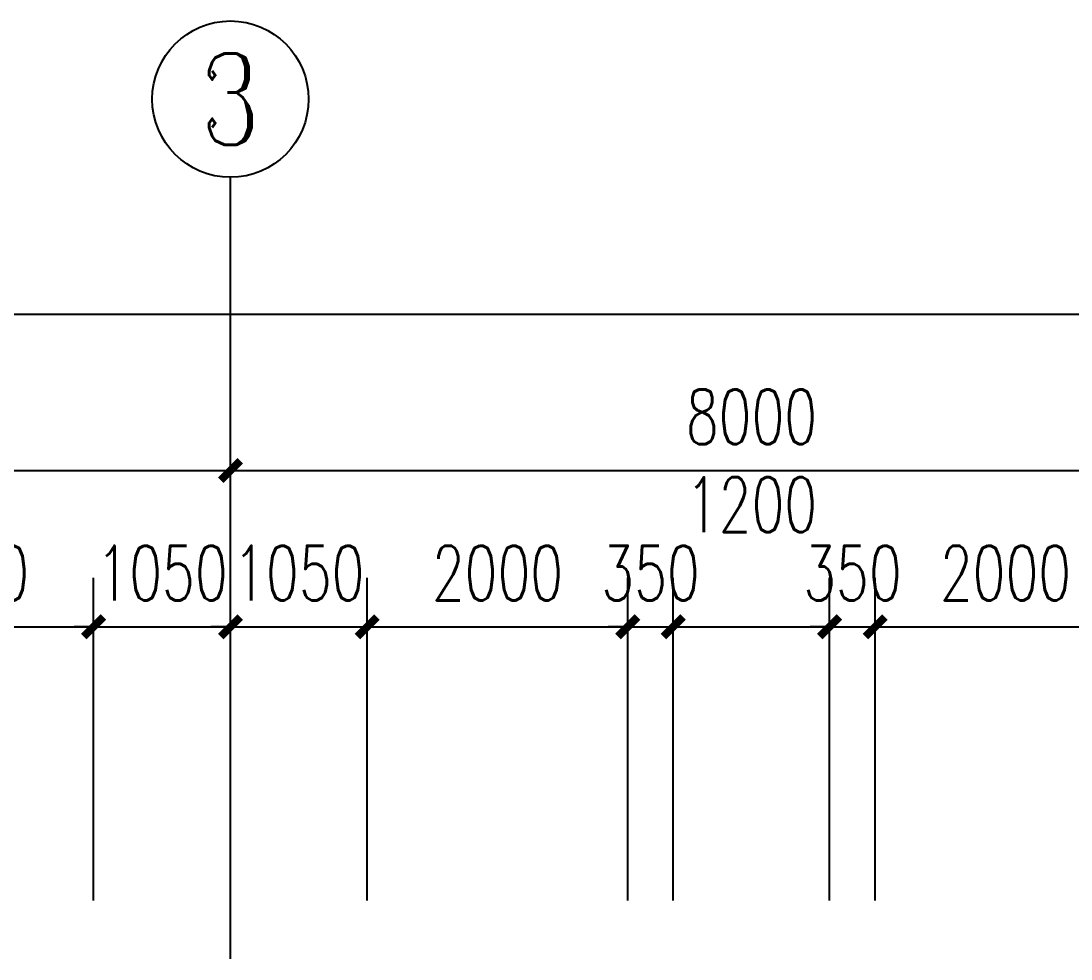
# Model space of a CAD drawing. Extents: x 0 to 2972856, y -1269770 to 0.
# Drawn here: x 2689548 to 2697609, y -1010756 to -1003556 of the extents above; entities that cross this region are included whole.
import ezdxf
from ezdxf.enums import TextEntityAlignment as Align

# ---------------------------------------------------------------- set-up
doc = ezdxf.new("R2010")
doc.units = 0
doc.header["$LTSCALE"] = 1000
doc.header["$PDSIZE"] = 50
doc.layers.add('1-建筑底图', color=8, linetype='Continuous')
doc.layers.add('AXIS_TEXT', color=7, linetype='Continuous')
doc.styles.add('_TCH_AXIS', font='COMPLEX', dxfattribs={"bigfont": 'GBCBIG'})
doc.styles.add('A_DIM_T3', font='SIMPLEX', dxfattribs={"width": 0.7, "bigfont": 'HZ'})
doc.styles.add('COMPLEX', font='COMPLEX')
doc.dimstyles.new('_TCH_ARCH&&150', dxfattribs={"dimtxt": 420, "dimasz": 150, "dimexe": 375, "dimexo": 450, "dimgap": 202.5, "dimtad": 1, "dimdec": 0, "dimzin": 0, "dimdsep": 46, "dimtxsty": 'A_DIM_T3', "dimblk": 'ARCHTICK', "dimcen": 0.09, "dimclrt": 7, "dimazin": 2, "dimtfac": 1, "dimtdec": 0, "dimtix": 1, "dimtmove": 2, "dimatfit": 3, "dimfxl": 150, "dimtolj": 1, "dimtzin": 0, "dimarcsym": 0})

# ---------------------------------------------------------------- blocks, each defined once
blk = doc.blocks.new('_ArchTick')
at = {"color": 0, "linetype": 'ByBlock', "const_width": 0.4}
blk.add_lwpolyline([(-0.5, -0.5), (0.5, 0.5)], dxfattribs=at)
blk = doc.blocks.new('*D221')
at = {"layer": '1-建筑底图', "color": 0, "lineweight": -2, "transparency": 16777216}
for p, q in [((-600, 79650), (-600, 84525)), ((106600, 79650), (106600, 84525)), ((-600, 84150), (106600, 84150))]:
    blk.add_line(p, q, dxfattribs=at)
at = {"layer": 'Defpoints', "color": 0, "transparency": 16777216}
for p in [(106600, 84150), (-600, 79200), (106600, 79200)]:
    blk.add_point(p, dxfattribs=at)
at = {"layer": '1-建筑底图', "color": 0, "lineweight": -2, "transparency": 16777216, "xscale": 150, "yscale": 150, "zscale": 150, "rotation": 180}
blk.add_blockref('_ArchTick', (-600, 84150), dxfattribs=at)
at = {"layer": '1-建筑底图', "color": 0, "lineweight": -2, "transparency": 16777216, "xscale": 150, "yscale": 150, "zscale": 150}
blk.add_blockref('_ArchTick', (106600, 84150), dxfattribs=at)
at = {"layer": '1-建筑底图', "color": 7, "transparency": 16777216, "insert": (53000, 84562.5), "char_height": 420, "attachment_point": 5, "style": 'A_DIM_T3'}
blk.add_mtext('\\A1;107200', dxfattribs=at)
blk = doc.blocks.new('*D224')
at = {"layer": '1-建筑底图', "color": 0, "lineweight": -2, "transparency": 16777216}
for p, q in [((7700, 79650), (7700, 83325)), ((15700, 79650), (15700, 83325)), ((7700, 82950), (15700, 82950))]:
    blk.add_line(p, q, dxfattribs=at)
at = {"layer": 'Defpoints', "color": 0, "transparency": 16777216}
for p in [(15700, 82950), (7700, 79200), (15700, 79200)]:
    blk.add_point(p, dxfattribs=at)
at = {"layer": '1-建筑底图', "color": 0, "lineweight": -2, "transparency": 16777216, "xscale": 150, "yscale": 150, "zscale": 150, "rotation": 180}
blk.add_blockref('_ArchTick', (7700, 82950), dxfattribs=at)
at = {"layer": '1-建筑底图', "color": 0, "lineweight": -2, "transparency": 16777216, "xscale": 150, "yscale": 150, "zscale": 150}
blk.add_blockref('_ArchTick', (15700, 82950), dxfattribs=at)
at = {"layer": '1-建筑底图', "color": 7, "transparency": 16777216, "insert": (11700, 83362.5), "char_height": 420, "attachment_point": 5, "style": 'A_DIM_T3'}
blk.add_mtext('\\A1;8000', dxfattribs=at)
blk = doc.blocks.new('*D225')
at = {"layer": '1-建筑底图', "color": 0, "lineweight": -2, "transparency": 16777216}
for p, q in [((15700, 79650), (15700, 83325)), ((23700, 79650), (23700, 83325)), ((15700, 82950), (23700, 82950))]:
    blk.add_line(p, q, dxfattribs=at)
at = {"layer": 'Defpoints', "color": 0, "transparency": 16777216}
for p in [(23700, 82950), (15700, 79200), (23700, 79200)]:
    blk.add_point(p, dxfattribs=at)
at = {"layer": '1-建筑底图', "color": 0, "lineweight": -2, "transparency": 16777216, "xscale": 150, "yscale": 150, "zscale": 150, "rotation": 180}
blk.add_blockref('_ArchTick', (15700, 82950), dxfattribs=at)
at = {"layer": '1-建筑底图', "color": 0, "lineweight": -2, "transparency": 16777216, "xscale": 150, "yscale": 150, "zscale": 150}
blk.add_blockref('_ArchTick', (23700, 82950), dxfattribs=at)
at = {"layer": '1-建筑底图', "color": 7, "transparency": 16777216, "insert": (19700, 83362.5), "char_height": 420, "attachment_point": 5, "style": 'A_DIM_T3'}
blk.add_mtext('\\A1;8000', dxfattribs=at)
blk = doc.blocks.new('*D332')
at = {"layer": '1-建筑底图', "color": 0, "lineweight": -2, "transparency": 16777216}
for p, q in [((20650, 79650), (20650, 82125)), ((22650, 79650), (22650, 82125)), ((20650, 81750), (22650, 81750))]:
    blk.add_line(p, q, dxfattribs=at)
at = {"layer": 'Defpoints', "color": 0, "transparency": 16777216}
for p in [(22650, 81750), (20650, 79200), (22650, 79200)]:
    blk.add_point(p, dxfattribs=at)
at = {"layer": '1-建筑底图', "color": 0, "lineweight": -2, "transparency": 16777216, "xscale": 150, "yscale": 150, "zscale": 150, "rotation": 180}
blk.add_blockref('_ArchTick', (20650, 81750), dxfattribs=at)
at = {"layer": '1-建筑底图', "color": 0, "lineweight": -2, "transparency": 16777216, "xscale": 150, "yscale": 150, "zscale": 150}
blk.add_blockref('_ArchTick', (22650, 81750), dxfattribs=at)
at = {"layer": '1-建筑底图', "color": 7, "transparency": 16777216, "insert": (21650, 82162.5), "char_height": 420, "attachment_point": 5, "style": 'A_DIM_T3'}
blk.add_mtext('\\A1;2000', dxfattribs=at)
blk = doc.blocks.new('*D333')
at = {"layer": '1-建筑底图', "color": 0, "lineweight": -2, "transparency": 16777216}
for p, q in [((20300, 79650), (20300, 82125)), ((20650, 79650), (20650, 82125)), ((20300, 81750), (20150, 81750)), ((20300, 81750), (20650, 81750)), ((20650, 81750), (20800, 81750))]:
    blk.add_line(p, q, dxfattribs=at)
at = {"layer": 'Defpoints', "color": 0, "transparency": 16777216}
for p in [(20650, 81750), (20300, 79200), (20650, 79200)]:
    blk.add_point(p, dxfattribs=at)
at = {"layer": '1-建筑底图', "color": 0, "lineweight": -2, "transparency": 16777216, "xscale": 150, "yscale": 150, "zscale": 150}
blk.add_blockref('_ArchTick', (20300, 81750), dxfattribs=at)
at = {"layer": '1-建筑底图', "color": 0, "lineweight": -2, "transparency": 16777216, "xscale": 150, "yscale": 150, "zscale": 150, "rotation": 180}
blk.add_blockref('_ArchTick', (20650, 81750), dxfattribs=at)
at = {"layer": '1-建筑底图', "color": 7, "transparency": 16777216, "insert": (20475, 82162.5), "char_height": 420, "attachment_point": 5, "style": 'A_DIM_T3'}
blk.add_mtext('\\A1;350', dxfattribs=at)
blk = doc.blocks.new('*D334')
at = {"layer": '1-建筑底图', "color": 0, "lineweight": -2, "transparency": 16777216}
for p, q in [((19100, 79650), (19100, 82125)), ((20300, 79650), (20300, 82125)), ((19100, 81750), (20300, 81750))]:
    blk.add_line(p, q, dxfattribs=at)
at = {"layer": 'Defpoints', "color": 0, "transparency": 16777216}
for p in [(20300, 81750), (19100, 79200), (20300, 79200)]:
    blk.add_point(p, dxfattribs=at)
at = {"layer": '1-建筑底图', "color": 0, "lineweight": -2, "transparency": 16777216, "xscale": 150, "yscale": 150, "zscale": 150, "rotation": 180}
blk.add_blockref('_ArchTick', (19100, 81750), dxfattribs=at)
at = {"layer": '1-建筑底图', "color": 0, "lineweight": -2, "transparency": 16777216, "xscale": 150, "yscale": 150, "zscale": 150}
blk.add_blockref('_ArchTick', (20300, 81750), dxfattribs=at)
at = {"layer": '1-建筑底图', "color": 7, "transparency": 16777216, "insert": (19700, 82687.5), "char_height": 420, "attachment_point": 5, "style": 'A_DIM_T3'}
blk.add_mtext('\\A1;1200', dxfattribs=at)
blk = doc.blocks.new('*D335')
at = {"layer": '1-建筑底图', "color": 0, "lineweight": -2, "transparency": 16777216}
for p, q in [((18750, 79650), (18750, 82125)), ((19100, 79650), (19100, 82125)), ((18750, 81750), (18600, 81750)), ((18750, 81750), (19100, 81750)), ((19100, 81750), (19250, 81750))]:
    blk.add_line(p, q, dxfattribs=at)
at = {"layer": 'Defpoints', "color": 0, "transparency": 16777216}
for p in [(19100, 81750), (18750, 79200), (19100, 79200)]:
    blk.add_point(p, dxfattribs=at)
at = {"layer": '1-建筑底图', "color": 0, "lineweight": -2, "transparency": 16777216, "xscale": 150, "yscale": 150, "zscale": 150}
blk.add_blockref('_ArchTick', (18750, 81750), dxfattribs=at)
at = {"layer": '1-建筑底图', "color": 0, "lineweight": -2, "transparency": 16777216, "xscale": 150, "yscale": 150, "zscale": 150, "rotation": 180}
blk.add_blockref('_ArchTick', (19100, 81750), dxfattribs=at)
at = {"layer": '1-建筑底图', "color": 7, "transparency": 16777216, "insert": (18925, 82162.5), "char_height": 420, "attachment_point": 5, "style": 'A_DIM_T3'}
blk.add_mtext('\\A1;350', dxfattribs=at)
blk = doc.blocks.new('*D336')
at = {"layer": '1-建筑底图', "color": 0, "lineweight": -2, "transparency": 16777216}
for p, q in [((16750, 79650), (16750, 82125)), ((18750, 79650), (18750, 82125)), ((16750, 81750), (18750, 81750))]:
    blk.add_line(p, q, dxfattribs=at)
at = {"layer": 'Defpoints', "color": 0, "transparency": 16777216}
for p in [(18750, 81750), (16750, 79200), (18750, 79200)]:
    blk.add_point(p, dxfattribs=at)
at = {"layer": '1-建筑底图', "color": 0, "lineweight": -2, "transparency": 16777216, "xscale": 150, "yscale": 150, "zscale": 150, "rotation": 180}
blk.add_blockref('_ArchTick', (16750, 81750), dxfattribs=at)
at = {"layer": '1-建筑底图', "color": 0, "lineweight": -2, "transparency": 16777216, "xscale": 150, "yscale": 150, "zscale": 150}
blk.add_blockref('_ArchTick', (18750, 81750), dxfattribs=at)
at = {"layer": '1-建筑底图', "color": 7, "transparency": 16777216, "insert": (17750, 82162.5), "char_height": 420, "attachment_point": 5, "style": 'A_DIM_T3'}
blk.add_mtext('\\A1;2000', dxfattribs=at)
blk = doc.blocks.new('*D337')
at = {"layer": '1-建筑底图', "color": 0, "lineweight": -2, "transparency": 16777216}
for p, q in [((15700, 79650), (15700, 82125)), ((16750, 79650), (16750, 82125)), ((15700, 81750), (15550, 81750)), ((15700, 81750), (16750, 81750)), ((16750, 81750), (16900, 81750))]:
    blk.add_line(p, q, dxfattribs=at)
at = {"layer": 'Defpoints', "color": 0, "transparency": 16777216}
for p in [(16750, 81750), (15700, 79200), (16750, 79200)]:
    blk.add_point(p, dxfattribs=at)
at = {"layer": '1-建筑底图', "color": 0, "lineweight": -2, "transparency": 16777216, "xscale": 150, "yscale": 150, "zscale": 150}
blk.add_blockref('_ArchTick', (15700, 81750), dxfattribs=at)
at = {"layer": '1-建筑底图', "color": 0, "lineweight": -2, "transparency": 16777216, "xscale": 150, "yscale": 150, "zscale": 150, "rotation": 180}
blk.add_blockref('_ArchTick', (16750, 81750), dxfattribs=at)
at = {"layer": '1-建筑底图', "color": 7, "transparency": 16777216, "insert": (16225, 82162.5), "char_height": 420, "attachment_point": 5, "style": 'A_DIM_T3'}
blk.add_mtext('\\A1;1050', dxfattribs=at)
blk = doc.blocks.new('*D338')
at = {"layer": '1-建筑底图', "color": 0, "lineweight": -2, "transparency": 16777216}
for p, q in [((14650, 79650), (14650, 82125)), ((15700, 79650), (15700, 82125)), ((14650, 81750), (14500, 81750)), ((14650, 81750), (15700, 81750)), ((15700, 81750), (15850, 81750))]:
    blk.add_line(p, q, dxfattribs=at)
at = {"layer": 'Defpoints', "color": 0, "transparency": 16777216}
for p in [(15700, 81750), (14650, 79200), (15700, 79200)]:
    blk.add_point(p, dxfattribs=at)
at = {"layer": '1-建筑底图', "color": 0, "lineweight": -2, "transparency": 16777216, "xscale": 150, "yscale": 150, "zscale": 150}
blk.add_blockref('_ArchTick', (14650, 81750), dxfattribs=at)
at = {"layer": '1-建筑底图', "color": 0, "lineweight": -2, "transparency": 16777216, "xscale": 150, "yscale": 150, "zscale": 150, "rotation": 180}
blk.add_blockref('_ArchTick', (15700, 81750), dxfattribs=at)
at = {"layer": '1-建筑底图', "color": 7, "transparency": 16777216, "insert": (15175, 82162.5), "char_height": 420, "attachment_point": 5, "style": 'A_DIM_T3'}
blk.add_mtext('\\A1;1050', dxfattribs=at)
blk = doc.blocks.new('*D339')
at = {"layer": '1-建筑底图', "color": 0, "lineweight": -2, "transparency": 16777216}
for p, q in [((12650, 79650), (12650, 82125)), ((14650, 79650), (14650, 82125)), ((12650, 81750), (14650, 81750))]:
    blk.add_line(p, q, dxfattribs=at)
at = {"layer": 'Defpoints', "color": 0, "transparency": 16777216}
for p in [(14650, 81750), (12650, 79200), (14650, 79200)]:
    blk.add_point(p, dxfattribs=at)
at = {"layer": '1-建筑底图', "color": 0, "lineweight": -2, "transparency": 16777216, "xscale": 150, "yscale": 150, "zscale": 150, "rotation": 180}
blk.add_blockref('_ArchTick', (12650, 81750), dxfattribs=at)
at = {"layer": '1-建筑底图', "color": 0, "lineweight": -2, "transparency": 16777216, "xscale": 150, "yscale": 150, "zscale": 150}
blk.add_blockref('_ArchTick', (14650, 81750), dxfattribs=at)
at = {"layer": '1-建筑底图', "color": 7, "transparency": 16777216, "insert": (13650, 82162.5), "char_height": 420, "attachment_point": 5, "style": 'A_DIM_T3'}
blk.add_mtext('\\A1;2000', dxfattribs=at)
blk = doc.blocks.new('*D836')
at = {"layer": '1-建筑底图', "color": 0, "lineweight": -2, "transparency": 16777216}
for p, q in [((-600, 79650), (-600, 84525)), ((106600, 79650), (106600, 84525)), ((-600, 84150), (106600, 84150))]:
    blk.add_line(p, q, dxfattribs=at)
at = {"layer": 'Defpoints', "color": 0, "transparency": 16777216}
for p in [(106600, 84150), (-600, 79200), (106600, 79200)]:
    blk.add_point(p, dxfattribs=at)
at = {"layer": '1-建筑底图', "color": 0, "lineweight": -2, "transparency": 16777216, "xscale": 150, "yscale": 150, "zscale": 150, "rotation": 180}
blk.add_blockref('_ArchTick', (-600, 84150), dxfattribs=at)
at = {"layer": '1-建筑底图', "color": 0, "lineweight": -2, "transparency": 16777216, "xscale": 150, "yscale": 150, "zscale": 150}
blk.add_blockref('_ArchTick', (106600, 84150), dxfattribs=at)
at = {"layer": '1-建筑底图', "color": 7, "transparency": 16777216, "insert": (53000, 84562.5), "char_height": 420, "attachment_point": 5, "style": 'A_DIM_T3'}
blk.add_mtext('\\A1;107200', dxfattribs=at)
blk = doc.blocks.new('*D839')
at = {"layer": '1-建筑底图', "color": 0, "lineweight": -2, "transparency": 16777216}
for p, q in [((7700, 79650), (7700, 83325)), ((15700, 79650), (15700, 83325)), ((7700, 82950), (15700, 82950))]:
    blk.add_line(p, q, dxfattribs=at)
at = {"layer": 'Defpoints', "color": 0, "transparency": 16777216}
for p in [(15700, 82950), (7700, 79200), (15700, 79200)]:
    blk.add_point(p, dxfattribs=at)
at = {"layer": '1-建筑底图', "color": 0, "lineweight": -2, "transparency": 16777216, "xscale": 150, "yscale": 150, "zscale": 150, "rotation": 180}
blk.add_blockref('_ArchTick', (7700, 82950), dxfattribs=at)
at = {"layer": '1-建筑底图', "color": 0, "lineweight": -2, "transparency": 16777216, "xscale": 150, "yscale": 150, "zscale": 150}
blk.add_blockref('_ArchTick', (15700, 82950), dxfattribs=at)
at = {"layer": '1-建筑底图', "color": 7, "transparency": 16777216, "insert": (11700, 83362.5), "char_height": 420, "attachment_point": 5, "style": 'A_DIM_T3'}
blk.add_mtext('\\A1;8000', dxfattribs=at)
blk = doc.blocks.new('*D840')
at = {"layer": '1-建筑底图', "color": 0, "lineweight": -2, "transparency": 16777216}
for p, q in [((15700, 79650), (15700, 83325)), ((23700, 79650), (23700, 83325)), ((15700, 82950), (23700, 82950))]:
    blk.add_line(p, q, dxfattribs=at)
at = {"layer": 'Defpoints', "color": 0, "transparency": 16777216}
for p in [(23700, 82950), (15700, 79200), (23700, 79200)]:
    blk.add_point(p, dxfattribs=at)
at = {"layer": '1-建筑底图', "color": 0, "lineweight": -2, "transparency": 16777216, "xscale": 150, "yscale": 150, "zscale": 150, "rotation": 180}
blk.add_blockref('_ArchTick', (15700, 82950), dxfattribs=at)
at = {"layer": '1-建筑底图', "color": 0, "lineweight": -2, "transparency": 16777216, "xscale": 150, "yscale": 150, "zscale": 150}
blk.add_blockref('_ArchTick', (23700, 82950), dxfattribs=at)
at = {"layer": '1-建筑底图', "color": 7, "transparency": 16777216, "insert": (19700, 83362.5), "char_height": 420, "attachment_point": 5, "style": 'A_DIM_T3'}
blk.add_mtext('\\A1;8000', dxfattribs=at)
blk = doc.blocks.new('*D947')
at = {"layer": '1-建筑底图', "color": 0, "lineweight": -2, "transparency": 16777216}
for p, q in [((20650, 79650), (20650, 82125)), ((22650, 79650), (22650, 82125)), ((20650, 81750), (22650, 81750))]:
    blk.add_line(p, q, dxfattribs=at)
at = {"layer": 'Defpoints', "color": 0, "transparency": 16777216}
for p in [(22650, 81750), (20650, 79200), (22650, 79200)]:
    blk.add_point(p, dxfattribs=at)
at = {"layer": '1-建筑底图', "color": 0, "lineweight": -2, "transparency": 16777216, "xscale": 150, "yscale": 150, "zscale": 150, "rotation": 180}
blk.add_blockref('_ArchTick', (20650, 81750), dxfattribs=at)
at = {"layer": '1-建筑底图', "color": 0, "lineweight": -2, "transparency": 16777216, "xscale": 150, "yscale": 150, "zscale": 150}
blk.add_blockref('_ArchTick', (22650, 81750), dxfattribs=at)
at = {"layer": '1-建筑底图', "color": 7, "transparency": 16777216, "insert": (21650, 82162.5), "char_height": 420, "attachment_point": 5, "style": 'A_DIM_T3'}
blk.add_mtext('\\A1;2000', dxfattribs=at)
blk = doc.blocks.new('*D948')
at = {"layer": '1-建筑底图', "color": 0, "lineweight": -2, "transparency": 16777216}
for p, q in [((20300, 79650), (20300, 82125)), ((20650, 79650), (20650, 82125)), ((20300, 81750), (20150, 81750)), ((20300, 81750), (20650, 81750)), ((20650, 81750), (20800, 81750))]:
    blk.add_line(p, q, dxfattribs=at)
at = {"layer": 'Defpoints', "color": 0, "transparency": 16777216}
for p in [(20650, 81750), (20300, 79200), (20650, 79200)]:
    blk.add_point(p, dxfattribs=at)
at = {"layer": '1-建筑底图', "color": 0, "lineweight": -2, "transparency": 16777216, "xscale": 150, "yscale": 150, "zscale": 150}
blk.add_blockref('_ArchTick', (20300, 81750), dxfattribs=at)
at = {"layer": '1-建筑底图', "color": 0, "lineweight": -2, "transparency": 16777216, "xscale": 150, "yscale": 150, "zscale": 150, "rotation": 180}
blk.add_blockref('_ArchTick', (20650, 81750), dxfattribs=at)
at = {"layer": '1-建筑底图', "color": 7, "transparency": 16777216, "insert": (20475, 82162.5), "char_height": 420, "attachment_point": 5, "style": 'A_DIM_T3'}
blk.add_mtext('\\A1;350', dxfattribs=at)
blk = doc.blocks.new('*D949')
at = {"layer": '1-建筑底图', "color": 0, "lineweight": -2, "transparency": 16777216}
for p, q in [((19100, 79650), (19100, 82125)), ((20300, 79650), (20300, 82125)), ((19100, 81750), (20300, 81750))]:
    blk.add_line(p, q, dxfattribs=at)
at = {"layer": 'Defpoints', "color": 0, "transparency": 16777216}
for p in [(20300, 81750), (19100, 79200), (20300, 79200)]:
    blk.add_point(p, dxfattribs=at)
at = {"layer": '1-建筑底图', "color": 0, "lineweight": -2, "transparency": 16777216, "xscale": 150, "yscale": 150, "zscale": 150, "rotation": 180}
blk.add_blockref('_ArchTick', (19100, 81750), dxfattribs=at)
at = {"layer": '1-建筑底图', "color": 0, "lineweight": -2, "transparency": 16777216, "xscale": 150, "yscale": 150, "zscale": 150}
blk.add_blockref('_ArchTick', (20300, 81750), dxfattribs=at)
at = {"layer": '1-建筑底图', "color": 7, "transparency": 16777216, "insert": (19700, 82687.5), "char_height": 420, "attachment_point": 5, "style": 'A_DIM_T3'}
blk.add_mtext('\\A1;1200', dxfattribs=at)
blk = doc.blocks.new('*D950')
at = {"layer": '1-建筑底图', "color": 0, "lineweight": -2, "transparency": 16777216}
for p, q in [((18750, 79650), (18750, 82125)), ((19100, 79650), (19100, 82125)), ((18750, 81750), (18600, 81750)), ((18750, 81750), (19100, 81750)), ((19100, 81750), (19250, 81750))]:
    blk.add_line(p, q, dxfattribs=at)
at = {"layer": 'Defpoints', "color": 0, "transparency": 16777216}
for p in [(19100, 81750), (18750, 79200), (19100, 79200)]:
    blk.add_point(p, dxfattribs=at)
at = {"layer": '1-建筑底图', "color": 0, "lineweight": -2, "transparency": 16777216, "xscale": 150, "yscale": 150, "zscale": 150}
blk.add_blockref('_ArchTick', (18750, 81750), dxfattribs=at)
at = {"layer": '1-建筑底图', "color": 0, "lineweight": -2, "transparency": 16777216, "xscale": 150, "yscale": 150, "zscale": 150, "rotation": 180}
blk.add_blockref('_ArchTick', (19100, 81750), dxfattribs=at)
at = {"layer": '1-建筑底图', "color": 7, "transparency": 16777216, "insert": (18925, 82162.5), "char_height": 420, "attachment_point": 5, "style": 'A_DIM_T3'}
blk.add_mtext('\\A1;350', dxfattribs=at)
blk = doc.blocks.new('*D951')
at = {"layer": '1-建筑底图', "color": 0, "lineweight": -2, "transparency": 16777216}
for p, q in [((16750, 79650), (16750, 82125)), ((18750, 79650), (18750, 82125)), ((16750, 81750), (18750, 81750))]:
    blk.add_line(p, q, dxfattribs=at)
at = {"layer": 'Defpoints', "color": 0, "transparency": 16777216}
for p in [(18750, 81750), (16750, 79200), (18750, 79200)]:
    blk.add_point(p, dxfattribs=at)
at = {"layer": '1-建筑底图', "color": 0, "lineweight": -2, "transparency": 16777216, "xscale": 150, "yscale": 150, "zscale": 150, "rotation": 180}
blk.add_blockref('_ArchTick', (16750, 81750), dxfattribs=at)
at = {"layer": '1-建筑底图', "color": 0, "lineweight": -2, "transparency": 16777216, "xscale": 150, "yscale": 150, "zscale": 150}
blk.add_blockref('_ArchTick', (18750, 81750), dxfattribs=at)
at = {"layer": '1-建筑底图', "color": 7, "transparency": 16777216, "insert": (17750, 82162.5), "char_height": 420, "attachment_point": 5, "style": 'A_DIM_T3'}
blk.add_mtext('\\A1;2000', dxfattribs=at)
blk = doc.blocks.new('*D952')
at = {"layer": '1-建筑底图', "color": 0, "lineweight": -2, "transparency": 16777216}
for p, q in [((15700, 79650), (15700, 82125)), ((16750, 79650), (16750, 82125)), ((15700, 81750), (15550, 81750)), ((15700, 81750), (16750, 81750)), ((16750, 81750), (16900, 81750))]:
    blk.add_line(p, q, dxfattribs=at)
at = {"layer": 'Defpoints', "color": 0, "transparency": 16777216}
for p in [(16750, 81750), (15700, 79200), (16750, 79200)]:
    blk.add_point(p, dxfattribs=at)
at = {"layer": '1-建筑底图', "color": 0, "lineweight": -2, "transparency": 16777216, "xscale": 150, "yscale": 150, "zscale": 150}
blk.add_blockref('_ArchTick', (15700, 81750), dxfattribs=at)
at = {"layer": '1-建筑底图', "color": 0, "lineweight": -2, "transparency": 16777216, "xscale": 150, "yscale": 150, "zscale": 150, "rotation": 180}
blk.add_blockref('_ArchTick', (16750, 81750), dxfattribs=at)
at = {"layer": '1-建筑底图', "color": 7, "transparency": 16777216, "insert": (16225, 82162.5), "char_height": 420, "attachment_point": 5, "style": 'A_DIM_T3'}
blk.add_mtext('\\A1;1050', dxfattribs=at)
blk = doc.blocks.new('*D953')
at = {"layer": '1-建筑底图', "color": 0, "lineweight": -2, "transparency": 16777216}
for p, q in [((14650, 79650), (14650, 82125)), ((15700, 79650), (15700, 82125)), ((14650, 81750), (14500, 81750)), ((14650, 81750), (15700, 81750)), ((15700, 81750), (15850, 81750))]:
    blk.add_line(p, q, dxfattribs=at)
at = {"layer": 'Defpoints', "color": 0, "transparency": 16777216}
for p in [(15700, 81750), (14650, 79200), (15700, 79200)]:
    blk.add_point(p, dxfattribs=at)
at = {"layer": '1-建筑底图', "color": 0, "lineweight": -2, "transparency": 16777216, "xscale": 150, "yscale": 150, "zscale": 150}
blk.add_blockref('_ArchTick', (14650, 81750), dxfattribs=at)
at = {"layer": '1-建筑底图', "color": 0, "lineweight": -2, "transparency": 16777216, "xscale": 150, "yscale": 150, "zscale": 150, "rotation": 180}
blk.add_blockref('_ArchTick', (15700, 81750), dxfattribs=at)
at = {"layer": '1-建筑底图', "color": 7, "transparency": 16777216, "insert": (15175, 82162.5), "char_height": 420, "attachment_point": 5, "style": 'A_DIM_T3'}
blk.add_mtext('\\A1;1050', dxfattribs=at)
blk = doc.blocks.new('*D954')
at = {"layer": '1-建筑底图', "color": 0, "lineweight": -2, "transparency": 16777216}
for p, q in [((12650, 79650), (12650, 82125)), ((14650, 79650), (14650, 82125)), ((12650, 81750), (14650, 81750))]:
    blk.add_line(p, q, dxfattribs=at)
at = {"layer": 'Defpoints', "color": 0, "transparency": 16777216}
for p in [(14650, 81750), (12650, 79200), (14650, 79200)]:
    blk.add_point(p, dxfattribs=at)
at = {"layer": '1-建筑底图', "color": 0, "lineweight": -2, "transparency": 16777216, "xscale": 150, "yscale": 150, "zscale": 150, "rotation": 180}
blk.add_blockref('_ArchTick', (12650, 81750), dxfattribs=at)
at = {"layer": '1-建筑底图', "color": 0, "lineweight": -2, "transparency": 16777216, "xscale": 150, "yscale": 150, "zscale": 150}
blk.add_blockref('_ArchTick', (14650, 81750), dxfattribs=at)
at = {"layer": '1-建筑底图', "color": 7, "transparency": 16777216, "insert": (13650, 82162.5), "char_height": 420, "attachment_point": 5, "style": 'A_DIM_T3'}
blk.add_mtext('\\A1;2000', dxfattribs=at)
blk = doc.blocks.new('_AXISO')
blk.add_circle((0, 0), 0.5)
at = {"layer": 'AXIS_TEXT', "style": 'COMPLEX', "width": 1.041667}
blk.add_attdef('A', text='', height=0.56, dxfattribs=at).set_placement((-0.25, -0.28), (0.25, -0.28), align=Align.FIT)
blk = doc.blocks.new('*D439')
at = {"layer": '1-建筑底图', "color": 0, "lineweight": -2, "transparency": 16777216}
for p, q in [((-600, 79650), (-600, 84525)), ((106600, 79650), (106600, 84525)), ((-600, 84150), (106600, 84150))]:
    blk.add_line(p, q, dxfattribs=at)
at = {"layer": 'Defpoints', "color": 0, "transparency": 16777216}
for p in [(106600, 84150), (-600, 79200), (106600, 79200)]:
    blk.add_point(p, dxfattribs=at)
at = {"layer": '1-建筑底图', "color": 0, "lineweight": -2, "transparency": 16777216, "xscale": 150, "yscale": 150, "zscale": 150, "rotation": 180}
blk.add_blockref('_ArchTick', (-600, 84150), dxfattribs=at)
at = {"layer": '1-建筑底图', "color": 0, "lineweight": -2, "transparency": 16777216, "xscale": 150, "yscale": 150, "zscale": 150}
blk.add_blockref('_ArchTick', (106600, 84150), dxfattribs=at)
at = {"layer": '1-建筑底图', "color": 7, "transparency": 16777216, "insert": (53000, 84562.5), "char_height": 420, "attachment_point": 5, "style": 'A_DIM_T3'}
blk.add_mtext('\\A1;107200', dxfattribs=at)
blk = doc.blocks.new('*D442')
at = {"layer": '1-建筑底图', "color": 0, "lineweight": -2, "transparency": 16777216}
for p, q in [((7700, 79650), (7700, 83325)), ((15700, 79650), (15700, 83325)), ((7700, 82950), (15700, 82950))]:
    blk.add_line(p, q, dxfattribs=at)
at = {"layer": 'Defpoints', "color": 0, "transparency": 16777216}
for p in [(15700, 82950), (7700, 79200), (15700, 79200)]:
    blk.add_point(p, dxfattribs=at)
at = {"layer": '1-建筑底图', "color": 0, "lineweight": -2, "transparency": 16777216, "xscale": 150, "yscale": 150, "zscale": 150, "rotation": 180}
blk.add_blockref('_ArchTick', (7700, 82950), dxfattribs=at)
at = {"layer": '1-建筑底图', "color": 0, "lineweight": -2, "transparency": 16777216, "xscale": 150, "yscale": 150, "zscale": 150}
blk.add_blockref('_ArchTick', (15700, 82950), dxfattribs=at)
at = {"layer": '1-建筑底图', "color": 7, "transparency": 16777216, "insert": (11700, 83362.5), "char_height": 420, "attachment_point": 5, "style": 'A_DIM_T3'}
blk.add_mtext('\\A1;8000', dxfattribs=at)
blk = doc.blocks.new('*D443')
at = {"layer": '1-建筑底图', "color": 0, "lineweight": -2, "transparency": 16777216}
for p, q in [((15700, 79650), (15700, 83325)), ((23700, 79650), (23700, 83325)), ((15700, 82950), (23700, 82950))]:
    blk.add_line(p, q, dxfattribs=at)
at = {"layer": 'Defpoints', "color": 0, "transparency": 16777216}
for p in [(23700, 82950), (15700, 79200), (23700, 79200)]:
    blk.add_point(p, dxfattribs=at)
at = {"layer": '1-建筑底图', "color": 0, "lineweight": -2, "transparency": 16777216, "xscale": 150, "yscale": 150, "zscale": 150, "rotation": 180}
blk.add_blockref('_ArchTick', (15700, 82950), dxfattribs=at)
at = {"layer": '1-建筑底图', "color": 0, "lineweight": -2, "transparency": 16777216, "xscale": 150, "yscale": 150, "zscale": 150}
blk.add_blockref('_ArchTick', (23700, 82950), dxfattribs=at)
at = {"layer": '1-建筑底图', "color": 7, "transparency": 16777216, "insert": (19700, 83362.5), "char_height": 420, "attachment_point": 5, "style": 'A_DIM_T3'}
blk.add_mtext('\\A1;8000', dxfattribs=at)
blk = doc.blocks.new('*D550')
at = {"layer": '1-建筑底图', "color": 0, "lineweight": -2, "transparency": 16777216}
for p, q in [((20650, 79650), (20650, 82125)), ((22650, 79650), (22650, 82125)), ((20650, 81750), (22650, 81750))]:
    blk.add_line(p, q, dxfattribs=at)
at = {"layer": 'Defpoints', "color": 0, "transparency": 16777216}
for p in [(22650, 81750), (20650, 79200), (22650, 79200)]:
    blk.add_point(p, dxfattribs=at)
at = {"layer": '1-建筑底图', "color": 0, "lineweight": -2, "transparency": 16777216, "xscale": 150, "yscale": 150, "zscale": 150, "rotation": 180}
blk.add_blockref('_ArchTick', (20650, 81750), dxfattribs=at)
at = {"layer": '1-建筑底图', "color": 0, "lineweight": -2, "transparency": 16777216, "xscale": 150, "yscale": 150, "zscale": 150}
blk.add_blockref('_ArchTick', (22650, 81750), dxfattribs=at)
at = {"layer": '1-建筑底图', "color": 7, "transparency": 16777216, "insert": (21650, 82162.5), "char_height": 420, "attachment_point": 5, "style": 'A_DIM_T3'}
blk.add_mtext('\\A1;2000', dxfattribs=at)
blk = doc.blocks.new('*D551')
at = {"layer": '1-建筑底图', "color": 0, "lineweight": -2, "transparency": 16777216}
for p, q in [((20300, 79650), (20300, 82125)), ((20650, 79650), (20650, 82125)), ((20300, 81750), (20150, 81750)), ((20300, 81750), (20650, 81750)), ((20650, 81750), (20800, 81750))]:
    blk.add_line(p, q, dxfattribs=at)
at = {"layer": 'Defpoints', "color": 0, "transparency": 16777216}
for p in [(20650, 81750), (20300, 79200), (20650, 79200)]:
    blk.add_point(p, dxfattribs=at)
at = {"layer": '1-建筑底图', "color": 0, "lineweight": -2, "transparency": 16777216, "xscale": 150, "yscale": 150, "zscale": 150}
blk.add_blockref('_ArchTick', (20300, 81750), dxfattribs=at)
at = {"layer": '1-建筑底图', "color": 0, "lineweight": -2, "transparency": 16777216, "xscale": 150, "yscale": 150, "zscale": 150, "rotation": 180}
blk.add_blockref('_ArchTick', (20650, 81750), dxfattribs=at)
at = {"layer": '1-建筑底图', "color": 7, "transparency": 16777216, "insert": (20475, 82162.5), "char_height": 420, "attachment_point": 5, "style": 'A_DIM_T3'}
blk.add_mtext('\\A1;350', dxfattribs=at)
blk = doc.blocks.new('*D552')
at = {"layer": '1-建筑底图', "color": 0, "lineweight": -2, "transparency": 16777216}
for p, q in [((19100, 79650), (19100, 82125)), ((20300, 79650), (20300, 82125)), ((19100, 81750), (20300, 81750))]:
    blk.add_line(p, q, dxfattribs=at)
at = {"layer": 'Defpoints', "color": 0, "transparency": 16777216}
for p in [(20300, 81750), (19100, 79200), (20300, 79200)]:
    blk.add_point(p, dxfattribs=at)
at = {"layer": '1-建筑底图', "color": 0, "lineweight": -2, "transparency": 16777216, "xscale": 150, "yscale": 150, "zscale": 150, "rotation": 180}
blk.add_blockref('_ArchTick', (19100, 81750), dxfattribs=at)
at = {"layer": '1-建筑底图', "color": 0, "lineweight": -2, "transparency": 16777216, "xscale": 150, "yscale": 150, "zscale": 150}
blk.add_blockref('_ArchTick', (20300, 81750), dxfattribs=at)
at = {"layer": '1-建筑底图', "color": 7, "transparency": 16777216, "insert": (19700, 82687.5), "char_height": 420, "attachment_point": 5, "style": 'A_DIM_T3'}
blk.add_mtext('\\A1;1200', dxfattribs=at)
blk = doc.blocks.new('*D553')
at = {"layer": '1-建筑底图', "color": 0, "lineweight": -2, "transparency": 16777216}
for p, q in [((18750, 79650), (18750, 82125)), ((19100, 79650), (19100, 82125)), ((18750, 81750), (18600, 81750)), ((18750, 81750), (19100, 81750)), ((19100, 81750), (19250, 81750))]:
    blk.add_line(p, q, dxfattribs=at)
at = {"layer": 'Defpoints', "color": 0, "transparency": 16777216}
for p in [(19100, 81750), (18750, 79200), (19100, 79200)]:
    blk.add_point(p, dxfattribs=at)
at = {"layer": '1-建筑底图', "color": 0, "lineweight": -2, "transparency": 16777216, "xscale": 150, "yscale": 150, "zscale": 150}
blk.add_blockref('_ArchTick', (18750, 81750), dxfattribs=at)
at = {"layer": '1-建筑底图', "color": 0, "lineweight": -2, "transparency": 16777216, "xscale": 150, "yscale": 150, "zscale": 150, "rotation": 180}
blk.add_blockref('_ArchTick', (19100, 81750), dxfattribs=at)
at = {"layer": '1-建筑底图', "color": 7, "transparency": 16777216, "insert": (18925, 82162.5), "char_height": 420, "attachment_point": 5, "style": 'A_DIM_T3'}
blk.add_mtext('\\A1;350', dxfattribs=at)
blk = doc.blocks.new('*D554')
at = {"layer": '1-建筑底图', "color": 0, "lineweight": -2, "transparency": 16777216}
for p, q in [((16750, 79650), (16750, 82125)), ((18750, 79650), (18750, 82125)), ((16750, 81750), (18750, 81750))]:
    blk.add_line(p, q, dxfattribs=at)
at = {"layer": 'Defpoints', "color": 0, "transparency": 16777216}
for p in [(18750, 81750), (16750, 79200), (18750, 79200)]:
    blk.add_point(p, dxfattribs=at)
at = {"layer": '1-建筑底图', "color": 0, "lineweight": -2, "transparency": 16777216, "xscale": 150, "yscale": 150, "zscale": 150, "rotation": 180}
blk.add_blockref('_ArchTick', (16750, 81750), dxfattribs=at)
at = {"layer": '1-建筑底图', "color": 0, "lineweight": -2, "transparency": 16777216, "xscale": 150, "yscale": 150, "zscale": 150}
blk.add_blockref('_ArchTick', (18750, 81750), dxfattribs=at)
at = {"layer": '1-建筑底图', "color": 7, "transparency": 16777216, "insert": (17750, 82162.5), "char_height": 420, "attachment_point": 5, "style": 'A_DIM_T3'}
blk.add_mtext('\\A1;2000', dxfattribs=at)
blk = doc.blocks.new('*D555')
at = {"layer": '1-建筑底图', "color": 0, "lineweight": -2, "transparency": 16777216}
for p, q in [((15700, 79650), (15700, 82125)), ((16750, 79650), (16750, 82125)), ((15700, 81750), (15550, 81750)), ((15700, 81750), (16750, 81750)), ((16750, 81750), (16900, 81750))]:
    blk.add_line(p, q, dxfattribs=at)
at = {"layer": 'Defpoints', "color": 0, "transparency": 16777216}
for p in [(16750, 81750), (15700, 79200), (16750, 79200)]:
    blk.add_point(p, dxfattribs=at)
at = {"layer": '1-建筑底图', "color": 0, "lineweight": -2, "transparency": 16777216, "xscale": 150, "yscale": 150, "zscale": 150}
blk.add_blockref('_ArchTick', (15700, 81750), dxfattribs=at)
at = {"layer": '1-建筑底图', "color": 0, "lineweight": -2, "transparency": 16777216, "xscale": 150, "yscale": 150, "zscale": 150, "rotation": 180}
blk.add_blockref('_ArchTick', (16750, 81750), dxfattribs=at)
at = {"layer": '1-建筑底图', "color": 7, "transparency": 16777216, "insert": (16225, 82162.5), "char_height": 420, "attachment_point": 5, "style": 'A_DIM_T3'}
blk.add_mtext('\\A1;1050', dxfattribs=at)
blk = doc.blocks.new('*D556')
at = {"layer": '1-建筑底图', "color": 0, "lineweight": -2, "transparency": 16777216}
for p, q in [((14650, 79650), (14650, 82125)), ((15700, 79650), (15700, 82125)), ((14650, 81750), (14500, 81750)), ((14650, 81750), (15700, 81750)), ((15700, 81750), (15850, 81750))]:
    blk.add_line(p, q, dxfattribs=at)
at = {"layer": 'Defpoints', "color": 0, "transparency": 16777216}
for p in [(15700, 81750), (14650, 79200), (15700, 79200)]:
    blk.add_point(p, dxfattribs=at)
at = {"layer": '1-建筑底图', "color": 0, "lineweight": -2, "transparency": 16777216, "xscale": 150, "yscale": 150, "zscale": 150}
blk.add_blockref('_ArchTick', (14650, 81750), dxfattribs=at)
at = {"layer": '1-建筑底图', "color": 0, "lineweight": -2, "transparency": 16777216, "xscale": 150, "yscale": 150, "zscale": 150, "rotation": 180}
blk.add_blockref('_ArchTick', (15700, 81750), dxfattribs=at)
at = {"layer": '1-建筑底图', "color": 7, "transparency": 16777216, "insert": (15175, 82162.5), "char_height": 420, "attachment_point": 5, "style": 'A_DIM_T3'}
blk.add_mtext('\\A1;1050', dxfattribs=at)
blk = doc.blocks.new('*D557')
at = {"layer": '1-建筑底图', "color": 0, "lineweight": -2, "transparency": 16777216}
for p, q in [((12650, 79650), (12650, 82125)), ((14650, 79650), (14650, 82125)), ((12650, 81750), (14650, 81750))]:
    blk.add_line(p, q, dxfattribs=at)
at = {"layer": 'Defpoints', "color": 0, "transparency": 16777216}
for p in [(14650, 81750), (12650, 79200), (14650, 79200)]:
    blk.add_point(p, dxfattribs=at)
at = {"layer": '1-建筑底图', "color": 0, "lineweight": -2, "transparency": 16777216, "xscale": 150, "yscale": 150, "zscale": 150, "rotation": 180}
blk.add_blockref('_ArchTick', (12650, 81750), dxfattribs=at)
at = {"layer": '1-建筑底图', "color": 0, "lineweight": -2, "transparency": 16777216, "xscale": 150, "yscale": 150, "zscale": 150}
blk.add_blockref('_ArchTick', (14650, 81750), dxfattribs=at)
at = {"layer": '1-建筑底图', "color": 7, "transparency": 16777216, "insert": (13650, 82162.5), "char_height": 420, "attachment_point": 5, "style": 'A_DIM_T3'}
blk.add_mtext('\\A1;2000', dxfattribs=at)
blk = doc.blocks.new('1-二层建筑底图')
at = {"layer": '1-建筑底图'}
blk.add_line((15700, 79200), (15700, 85200), dxfattribs=at)
ref = blk.add_blockref('_AXISO', (15700, 85800), dxfattribs=dict(at, xscale=1200, yscale=1200, zscale=1200))
ref.add_attrib('A', '3', dxfattribs={"layer": 'AXIS_TEXT', "height": 698.9, "style": '_TCH_AXIS'}).set_placement((15467, 85450.5), (15933, 85450.5), align=Align.FIT)
for p1, p2, distance, picture, middle in [((-600, 79200), (106600, 79200), 4950, '*D221', (53000, 84562.5)), ((-600, 79200), (106600, 79200), 4950, '*D836', (53000, 84562.5)), ((-600, 79200), (106600, 79200), 4950, '*D439', (53000, 84562.5)), ((7700, 79200), (15700, 79200), 3750, '*D224', (11700, 83362.5)), ((7700, 79200), (15700, 79200), 3750, '*D839', (11700, 83362.5)), ((7700, 79200), (15700, 79200), 3750, '*D442', (11700, 83362.5)), ((15700, 79200), (23700, 79200), 3750, '*D225', (19700, 83362.5)), ((15700, 79200), (23700, 79200), 3750, '*D840', (19700, 83362.5)), ((15700, 79200), (23700, 79200), 3750, '*D443', (19700, 83362.5)), ((12650, 79200), (14650, 79200), 2550, '*D339', (13650, 82162.5)), ((12650, 79200), (14650, 79200), 2550, '*D954', (13650, 82162.5)), ((12650, 79200), (14650, 79200), 2550, '*D557', (13650, 82162.5)), ((14650, 79200), (15700, 79200), 2550, '*D338', (15175, 82162.5)), ((14650, 79200), (15700, 79200), 2550, '*D953', (15175, 82162.5)), ((14650, 79200), (15700, 79200), 2550, '*D556', (15175, 82162.5)), ((15700, 79200), (16750, 79200), 2550, '*D337', (16225, 82162.5)), ((15700, 79200), (16750, 79200), 2550, '*D952', (16225, 82162.5)), ((15700, 79200), (16750, 79200), 2550, '*D555', (16225, 82162.5)), ((16750, 79200), (18750, 79200), 2550, '*D336', (17750, 82162.5)), ((16750, 79200), (18750, 79200), 2550, '*D951', (17750, 82162.5)), ((16750, 79200), (18750, 79200), 2550, '*D554', (17750, 82162.5)), ((18750, 79200), (19100, 79200), 2550, '*D335', (18925, 82162.5)), ((18750, 79200), (19100, 79200), 2550, '*D950', (18925, 82162.5)), ((18750, 79200), (19100, 79200), 2550, '*D553', (18925, 82162.5)), ((20300, 79200), (20650, 79200), 2550, '*D333', (20475, 82162.5)), ((20300, 79200), (20650, 79200), 2550, '*D948', (20475, 82162.5)), ((20300, 79200), (20650, 79200), 2550, '*D551', (20475, 82162.5)), ((20650, 79200), (22650, 79200), 2550, '*D332', (21650, 82162.5)), ((20650, 79200), (22650, 79200), 2550, '*D947', (21650, 82162.5)), ((20650, 79200), (22650, 79200), 2550, '*D550', (21650, 82162.5))]:
    dim = blk.add_aligned_dim(p1=p1, p2=p2, distance=distance, dimstyle='_TCH_ARCH&&150', dxfattribs=at)
    dim.commit()
    dim.dimension.update_dxf_attribs({"geometry": picture, "text_midpoint": middle})
for picture in ['*D334', '*D949', '*D552']:
    dim = blk.add_linear_dim(base=(20300, 81750), p1=(19100, 79200), p2=(20300, 79200), angle=360, dimstyle='_TCH_ARCH&&150', dxfattribs=at)
    dim.commit()
    dim.dimension.update_dxf_attribs({"geometry": picture, "text_midpoint": (19700, 82687.5), "dimtype": 161})

msp = doc.modelspace()

# ---------------------------------------------------------------- block references
at = {"layer": '1-建筑底图', "linetype": 'ByBlock'}
msp.add_blockref('1-二层建筑底图', (2675455.9, -1089955.7), dxfattribs=at)
msp.add_blockref('1-二层建筑底图', (2675455.9, -1089955.7), dxfattribs=at)

doc.saveas('drawing.dxf')
